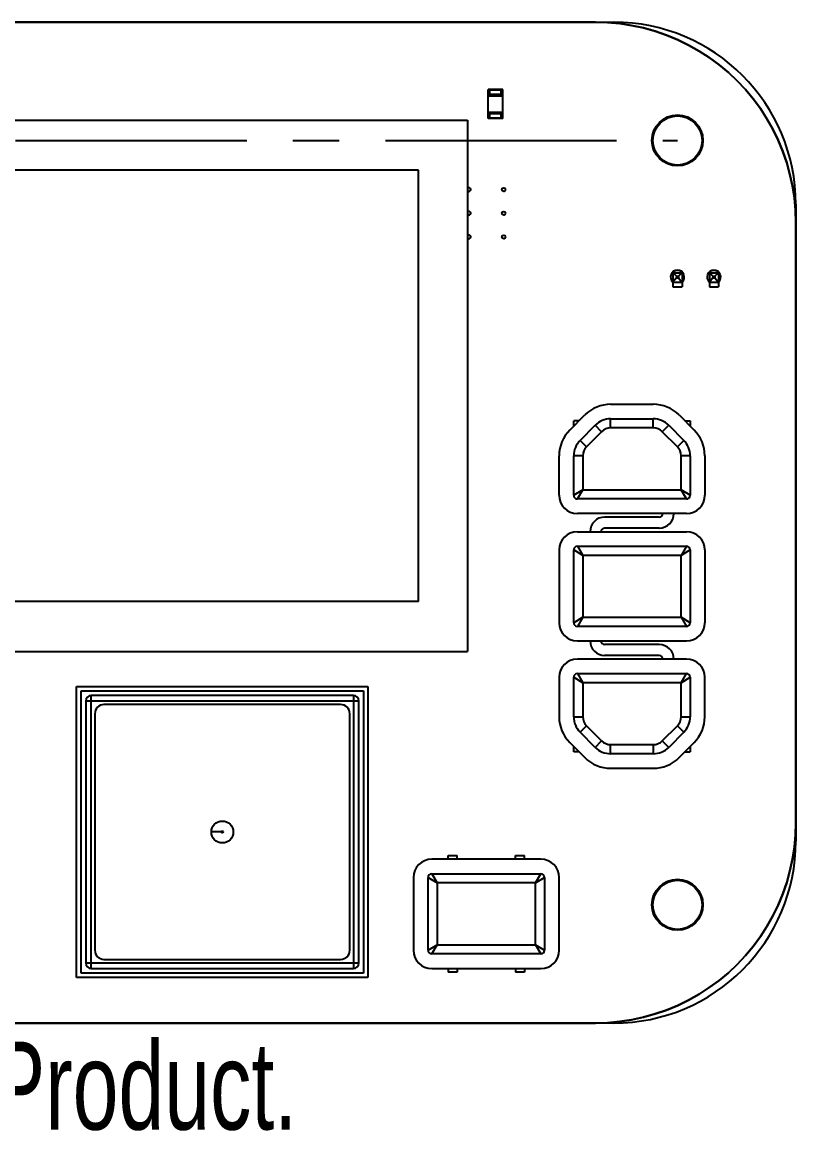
# Model space of a CAD drawing. Header units: millimetres. Extents: x -45 to 45, y -42.1 to 27.5.
# Drawn here: x 2.5 to 45, y -33.4 to 27.5 of the extents above; entities that cross this region are included whole.
import ezdxf

# ---------------------------------------------------------------- set-up
doc = ezdxf.new("R2010")
doc.units = ezdxf.units.MM
doc.linetypes.add('CENTERX2', pattern=[20.32, 12.7, -2.54, 2.54, -2.54])
doc.styles.add('SLDTEXTSTYLE0', font='TXT', dxfattribs={"width": 0.7})

msp = doc.modelspace()

# ---------------------------------------------------------------- linework, layer by layer
at = {"color": 7, "linetype": 'Continuous', "lineweight": 25}
for p, q in [((-35, 27.5), (35, 27.5)), ((34, 27.5), (34.664, 27.48)), ((34.664, 27.48), (35.326, 27.42)), ((35.326, 27.42), (35.983, 27.32)), ((35.983, 27.32), (36.632, 27.18)), ((36.632, 27.18), (37.273, 27.002)), ((37.273, 27.002), (37.901, 26.785)), ((37.901, 26.785), (38.515, 26.531)), ((38.515, 26.531), (39.112, 26.24)), ((39.112, 26.24), (39.691, 25.914)), ((39.691, 25.914), (40.249, 25.553)), ((40.249, 25.553), (40.784, 25.159)), ((40.784, 25.159), (41.294, 24.734)), ((41.294, 24.734), (41.778, 24.278)), ((28.9, 23.8), (28.1, 23.8)), ((28.1, 22.2), (28.1, 23.8)), ((28.9, 23.77), (28.1, 23.77)), ((28.9, 22.2), (28.9, 23.8)), ((41.778, 24.278), (42.234, 23.794)), ((42.234, 23.794), (42.659, 23.284)), ((28.2, 23.725), (28.1, 23.725)), ((28.9, 23.5), (28.1, 23.5)), ((28.1, 23.45), (28.9, 23.45)), ((28.2, 23.5), (28.2, 23.725)), ((28.8, 23.53), (28.2, 23.53)), ((28.8, 23.725), (28.8, 23.5)), ((28.9, 23.725), (28.8, 23.725)), ((42.659, 23.284), (43.053, 22.749)), ((28.1, 22.55), (28.9, 22.55)), ((43.053, 22.749), (43.414, 22.191)), ((-32.226, 22.115), (26.974, 22.115)), ((26.974, 22.115), (26.974, -7.085)), ((28.9, 22.5), (28.1, 22.5)), ((28.1, 22.275), (28.2, 22.275)), ((28.9, 22.23), (28.1, 22.23)), ((28.9, 22.2), (28.1, 22.2)), ((28.2, 22.275), (28.2, 22.5)), ((28.8, 22.47), (28.2, 22.47)), ((28.8, 22.5), (28.8, 22.275)), ((28.8, 22.275), (28.9, 22.275)), ((43.414, 22.191), (43.74, 21.612)), ((43.74, 21.612), (44.031, 21.015)), ((44.031, 21.015), (44.285, 20.401)), ((44.285, 20.401), (44.502, 19.773)), ((44.502, 19.773), (44.68, 19.132)), ((24.274, 19.371), (-24.274, 19.371)), ((24.274, -4.341), (24.274, 19.371)), ((44.68, 19.132), (44.82, 18.483)), ((44.82, 18.483), (44.92, 17.826)), ((44.92, 17.826), (44.98, 17.164)), ((44.98, 17.164), (45, 16.5)), ((45, 17.5), (45, -17.5)), ((38.25, 13.75), (38.25, 12.95)), ((38.25, 13.75), (38.75, 13.75)), ((38.252, 13.719), (38.25, 13.718)), ((38.252, 13.719), (38.748, 13.719)), ((38.45, 13.55), (38.252, 13.719)), ((38.45, 13.45), (38.252, 13.219)), ((38.45, 13.55), (38.55, 13.55)), ((38.45, 13.55), (38.45, 13.45)), ((38.45, 13.45), (38.55, 13.45)), ((38.55, 13.55), (38.748, 13.719)), ((38.55, 13.55), (38.55, 13.45)), ((38.55, 13.45), (38.748, 13.219)), ((38.748, 13.719), (38.75, 13.718)), ((38.75, 13.75), (38.75, 12.95)), ((40.25, 13.75), (40.25, 12.95)), ((40.25, 13.75), (40.75, 13.75)), ((40.252, 13.719), (40.25, 13.718)), ((40.252, 13.719), (40.748, 13.719)), ((40.45, 13.55), (40.252, 13.719)), ((40.45, 13.45), (40.252, 13.219)), ((40.45, 13.55), (40.55, 13.55)), ((40.45, 13.55), (40.45, 13.45)), ((40.45, 13.45), (40.55, 13.45)), ((40.55, 13.55), (40.748, 13.719)), ((40.55, 13.55), (40.55, 13.45)), ((40.55, 13.45), (40.748, 13.219)), ((40.748, 13.719), (40.75, 13.718)), ((40.75, 13.75), (40.75, 12.95)), ((38.252, 13.219), (38.25, 13.218)), ((38.25, 12.95), (38.75, 12.95)), ((38.252, 13.219), (38.748, 13.219)), ((38.748, 13.219), (38.75, 13.218)), ((40.252, 13.219), (40.25, 13.218)), ((40.25, 12.95), (40.75, 12.95)), ((40.252, 13.219), (40.748, 13.219)), ((40.748, 13.219), (40.75, 13.218)), ((34.828, 6.5), (37.172, 6.5)), ((32.586, 5.086), (33.414, 5.914)), ((33.1, 5.6), (32.8, 5.6)), ((32.8, 5.3), (32.8, 5.6)), ((33.082, 5.582), (33.082, 5.6)), ((34.828, 5.2), (34.828, 5.7)), ((34.828, 5.7), (37.172, 5.7)), ((37.172, 5.2), (37.172, 5.7)), ((38.586, 5.914), (39.414, 5.086)), ((38.9, 5.6), (39.2, 5.6)), ((38.918, 5.6), (38.918, 5.582)), ((39.2, 5.6), (39.2, 5.3)), ((33.151, 4.52), (33.98, 5.349)), ((34.333, 4.995), (33.505, 4.167)), ((34.333, 4.995), (33.98, 5.349)), ((37.172, 5.2), (34.828, 5.2)), ((38.02, 5.349), (37.667, 4.995)), ((38.495, 4.167), (37.667, 4.995)), ((38.02, 5.349), (38.849, 4.52)), ((33.505, 4.167), (33.151, 4.52)), ((38.849, 4.52), (38.495, 4.167)), ((32, 1.5), (32, 3.672)), ((32.8, 1.5), (32.8, 3.672)), ((33.3, 3.672), (32.8, 3.672)), ((33.3, 3.672), (33.3, 1.8)), ((38.7, 1.8), (38.7, 3.672)), ((39.2, 3.672), (38.7, 3.672)), ((39.2, 3.672), (39.2, 1.5)), ((40, 3.672), (40, 1.5)), ((33.3, 1.8), (32.8, 1.5)), ((33, 1.3), (33.3, 1.8)), ((39, 1.3), (33, 1.3)), ((33.3, 1.8), (38.7, 1.8)), ((39, 1.3), (38.7, 1.8)), ((39.2, 1.5), (38.7, 1.8)), ((39, 0.5), (33, 0.5)), ((37.5, 0.3), (34.5, 0.3)), ((33, -0.5), (39, -0.5)), ((37.5, -0.3), (34.5, -0.3)), ((32, -1.5), (32, -5.5)), ((32.8, -5.5), (32.8, -1.5)), ((33.3, -1.8), (32.8, -1.5)), ((33, -1.3), (33.3, -1.8)), ((33, -1.3), (39, -1.3)), ((33.3, -1.8), (33.3, -5.2)), ((38.7, -1.8), (33.3, -1.8)), ((39, -1.3), (38.7, -1.8)), ((39.2, -1.5), (38.7, -1.8)), ((38.7, -5.2), (38.7, -1.8)), ((39.2, -1.5), (39.2, -5.5)), ((40, -1.5), (40, -5.5)), ((24.274, -4.341), (-24.274, -4.341)), ((33.3, -5.2), (32.8, -5.5)), ((33.3, -5.2), (33, -5.7)), ((33.3, -5.2), (38.7, -5.2)), ((38.7, -5.2), (39, -5.7)), ((39.2, -5.5), (38.7, -5.2)), ((39, -5.7), (33, -5.7)), ((33, -6.5), (39, -6.5)), ((37.5, -6.7), (34.5, -6.7)), ((-32.226, -7.085), (26.974, -7.085)), ((37.5, -7.3), (34.5, -7.3)), ((39, -7.5), (33, -7.5)), ((32, -8.5), (32, -10.672)), ((32.8, -10.672), (32.8, -8.5)), ((32.8, -8.5), (33.3, -8.8)), ((33, -8.3), (33.3, -8.8)), ((33, -8.3), (39, -8.3)), ((38.7, -8.8), (39, -8.3)), ((38.7, -8.8), (39.2, -8.5)), ((39.2, -8.5), (39.2, -10.672)), ((40, -10.672), (40, -8.5)), ((5.5, -25), (5.5, -9)), ((5.5, -9), (21.5, -9)), ((21.5, -9), (21.5, -25)), ((33.3, -8.8), (33.3, -10.672)), ((38.7, -8.8), (33.3, -8.8)), ((38.7, -10.672), (38.7, -8.8)), ((5.75, -9.25), (21.25, -9.25)), ((5.75, -24.75), (5.75, -9.25)), ((6.3, -24.5), (6.3, -9.5)), ((20.7, -9.5), (6.3, -9.5)), ((20.7, -9.5), (20.7, -24.5)), ((21.25, -9.25), (21.25, -24.75)), ((6, -9.8), (6, -24.2)), ((6, -9.8), (21, -9.8)), ((20, -10), (7, -10)), ((21, -24.2), (21, -9.8)), ((6.5, -10.5), (6.5, -23.5)), ((20.5, -23.5), (20.5, -10.5)), ((32.8, -10.672), (33.3, -10.672)), ((38.7, -10.672), (39.2, -10.672)), ((33.151, -11.52), (33.505, -11.167)), ((33.98, -12.349), (33.151, -11.52)), ((33.505, -11.167), (34.333, -11.995)), ((37.667, -11.995), (38.495, -11.167)), ((38.849, -11.52), (38.02, -12.349)), ((38.495, -11.167), (38.849, -11.52)), ((32.586, -12.086), (33.414, -12.914)), ((33.98, -12.349), (34.333, -11.995)), ((37.667, -11.995), (38.02, -12.349)), ((38.586, -12.914), (39.414, -12.086)), ((32.8, -12.6), (32.8, -12.3)), ((33.1, -12.6), (32.8, -12.6)), ((33.082, -12.6), (33.082, -12.582)), ((34.828, -12.2), (37.172, -12.2)), ((34.828, -12.7), (34.828, -12.2)), ((37.172, -12.7), (34.828, -12.7)), ((37.172, -12.2), (37.172, -12.7)), ((38.9, -12.6), (39.2, -12.6)), ((38.918, -12.582), (38.918, -12.6)), ((39.2, -12.3), (39.2, -12.6)), ((34.828, -13.5), (37.172, -13.5)), ((13.448, -17), (12.9, -17)), ((45, -16.5), (44.98, -17.164)), ((44.98, -17.164), (44.92, -17.826)), ((44.92, -17.826), (44.82, -18.483)), ((31, -18.5), (25, -18.5)), ((25.9, -18.3), (26.4, -18.3)), ((25.9, -18.5), (25.9, -18.3)), ((26.4, -18.5), (26.4, -18.3)), ((29.6, -18.3), (30.1, -18.3)), ((29.6, -18.5), (29.6, -18.3)), ((30.1, -18.5), (30.1, -18.3)), ((44.82, -18.483), (44.68, -19.132)), ((25, -19.3), (25.3, -19.8)), ((25, -19.3), (31, -19.3)), ((30.7, -19.8), (31, -19.3)), ((44.68, -19.132), (44.502, -19.773)), ((24, -19.5), (24, -23.5)), ((24.8, -19.5), (25.3, -19.8)), ((24.8, -23.5), (24.8, -19.5)), ((30.7, -19.8), (25.3, -19.8)), ((25.3, -19.8), (25.3, -23.2)), ((30.7, -19.8), (31.2, -19.5)), ((30.7, -23.2), (30.7, -19.8)), ((31.2, -19.5), (31.2, -23.5)), ((32, -23.5), (32, -19.5)), ((44.502, -19.773), (44.285, -20.401)), ((44.285, -20.401), (44.031, -21.015)), ((44.031, -21.015), (43.74, -21.612)), ((43.74, -21.612), (43.414, -22.191)), ((43.414, -22.191), (43.053, -22.749)), ((43.053, -22.749), (42.659, -23.284)), ((24.8, -23.5), (25.3, -23.2)), ((25, -23.7), (25.3, -23.2)), ((31, -23.7), (25, -23.7)), ((25.3, -23.2), (30.7, -23.2)), ((30.7, -23.2), (31, -23.7)), ((30.7, -23.2), (31.2, -23.5)), ((42.659, -23.284), (42.234, -23.794)), ((21, -24.2), (6, -24.2)), ((7, -24), (20, -24)), ((41.778, -24.278), (41.294, -24.734)), ((42.234, -23.794), (41.778, -24.278)), ((21.25, -24.75), (5.75, -24.75)), ((6.3, -24.5), (20.7, -24.5)), ((25, -24.5), (31, -24.5)), ((25.9, -24.5), (25.9, -24.7)), ((26.4, -24.7), (25.9, -24.7)), ((26.4, -24.5), (26.4, -24.7)), ((29.6, -24.5), (29.6, -24.7)), ((30.1, -24.7), (29.6, -24.7)), ((30.1, -24.5), (30.1, -24.7)), ((41.294, -24.734), (40.784, -25.159)), ((21.5, -25), (5.5, -25)), ((40.249, -25.553), (39.691, -25.914)), ((40.784, -25.159), (40.249, -25.553)), ((39.691, -25.914), (39.112, -26.24)), ((37.901, -26.785), (37.273, -27.002)), ((38.515, -26.531), (37.901, -26.785)), ((39.112, -26.24), (38.515, -26.531)), ((35.983, -27.32), (35.326, -27.42)), ((36.632, -27.18), (35.983, -27.32)), ((37.273, -27.002), (36.632, -27.18)), ((35, -27.5), (-35, -27.5)), ((34.664, -27.48), (34, -27.5)), ((35.326, -27.42), (34.664, -27.48))]:
    msp.add_line(p, q, dxfattribs=at)
at = {"color": 7, "linetype": 'Continuous'}
for p, q in [((34, 27.5), (-34, 27.5)), ((34.664, 27.48), (34, 27.5)), ((35.326, 27.42), (34.664, 27.48)), ((35.983, 27.32), (35.326, 27.42)), ((36.632, 27.18), (35.983, 27.32)), ((37.273, 27.002), (36.632, 27.18)), ((37.901, 26.785), (37.273, 27.002)), ((38.515, 26.531), (37.901, 26.785)), ((39.112, 26.24), (38.515, 26.531)), ((39.691, 25.914), (39.112, 26.24)), ((40.249, 25.553), (39.691, 25.914)), ((40.784, 25.159), (40.249, 25.553)), ((41.294, 24.734), (40.784, 25.159)), ((41.778, 24.278), (41.294, 24.734)), ((42.234, 23.794), (41.778, 24.278)), ((42.659, 23.284), (42.234, 23.794)), ((43.053, 22.749), (42.659, 23.284)), ((43.414, 22.191), (43.053, 22.749)), ((43.74, 21.612), (43.414, 22.191)), ((44.031, 21.015), (43.74, 21.612)), ((44.285, 20.401), (44.031, 21.015)), ((44.502, 19.773), (44.285, 20.401)), ((44.68, 19.132), (44.502, 19.773)), ((44.82, 18.483), (44.68, 19.132)), ((44.92, 17.826), (44.82, 18.483)), ((44.98, 17.164), (44.92, 17.826)), ((45, 16.5), (44.98, 17.164)), ((45, -16.5), (45, 16.5)), ((44.98, -17.164), (45, -16.5)), ((44.92, -17.826), (44.98, -17.164)), ((44.82, -18.483), (44.92, -17.826)), ((44.68, -19.132), (44.82, -18.483)), ((44.502, -19.773), (44.68, -19.132)), ((44.285, -20.401), (44.502, -19.773)), ((44.031, -21.015), (44.285, -20.401)), ((43.74, -21.612), (44.031, -21.015)), ((43.414, -22.191), (43.74, -21.612)), ((43.053, -22.749), (43.414, -22.191)), ((42.659, -23.284), (43.053, -22.749)), ((42.234, -23.794), (42.659, -23.284)), ((41.294, -24.734), (41.778, -24.278)), ((41.778, -24.278), (42.234, -23.794)), ((40.784, -25.159), (41.294, -24.734)), ((39.691, -25.914), (40.249, -25.553)), ((40.249, -25.553), (40.784, -25.159)), ((39.112, -26.24), (39.691, -25.914)), ((37.273, -27.002), (37.901, -26.785)), ((37.901, -26.785), (38.515, -26.531)), ((38.515, -26.531), (39.112, -26.24)), ((35.326, -27.42), (35.983, -27.32)), ((35.983, -27.32), (36.632, -27.18)), ((36.632, -27.18), (37.273, -27.002)), ((-8, -27.5), (34, -27.5)), ((34, -27.5), (34.664, -27.48)), ((34.664, -27.48), (35.326, -27.42))]:
    msp.add_line(p, q, dxfattribs=at)
at = {"color": 7, "linetype": 'CENTERX2'}
msp.add_line((-38.5, 21), (38.5, 21), dxfattribs=at)
at = {"color": 7, "linetype": 'Continuous'}
for centre in [(38.5, 21), (38.5, -21)]:
    msp.add_circle(centre, 1.4, dxfattribs=at)
at = {"color": 7, "linetype": 'Continuous', "lineweight": 25}
for centre, radius in [((38.5, 21), 1.35), ((28.955, 18.3), 0.1), ((28.955, 17), 0.1), ((28.955, 15.7), 0.1), ((13.5, -17), 0.6), ((13.5, -17), 0.0523), ((38.5, -21), 1.35)]:
    msp.add_circle(centre, radius, dxfattribs=at)
for centre, radius, start, end in [((35, 17.5), 10, 0, 90), ((27.045, 18.3), 0.1, 224.76508, 135.23492), ((27.045, 17), 0.1, 224.76508, 135.23492), ((27.045, 15.7), 0.1, 224.76508, 135.23492), ((38.5, 13.5), 0.375, 311.81031, 228.18969), ((40.5, 13.5), 0.375, 311.81031, 228.18969), ((34.828, 4.5), 2, 90, 135), ((37.172, 4.5), 2, 45, 90), ((34.828, 4.5), 1.2, 90, 135), ((37.172, 4.5), 1.2, 45, 90), ((34, 3.672), 2, 135, 180), ((34.828, 4.5), 0.7, 90, 135), ((37.172, 4.5), 0.7, 45, 90), ((38, 3.672), 2, 0, 45), ((34, 3.672), 1.2, 135, 180), ((38, 3.672), 1.2, 0, 45), ((34, 3.672), 0.7, 135, 180), ((38, 3.672), 0.7, 360, 45), ((33, 1.5), 1, 180, 270), ((33, 1.5), 0.2, 180, 270), ((39, 1.5), 0.2, 270, 0), ((39, 1.5), 1, 270, 0), ((34.5, -0.5), 0.8, 90, 180), ((37.5, 0.5), 0.2, 270, 0), ((37.5, 0.5), 0.8, 270, 0), ((33, -1.5), 1, 90, 180), ((34.5, -0.5), 0.2, 90, 180), ((39, -1.5), 1, 0, 90), ((33, -1.5), 0.2, 90, 180), ((39, -1.5), 0.2, 0, 90), ((33, -5.5), 1, 180, 270), ((33, -5.5), 0.2, 180, 270), ((39, -5.5), 0.2, 270, 0), ((39, -5.5), 1, 270, 0), ((34.5, -6.5), 0.8, 180, 270), ((34.5, -6.5), 0.2, 180, 270), ((37.5, -7.5), 0.8, 0, 90), ((37.5, -7.5), 0.2, 0, 90), ((33, -8.5), 1, 90, 180), ((39, -8.5), 1, 0, 90), ((33, -8.5), 0.2, 90, 180), ((39, -8.5), 0.2, 0, 90), ((6.3, -9.8), 0.3, 90, 180), ((20.7, -9.8), 0.3, 0, 90), ((7, -10.5), 0.5, 90, 180), ((20, -10.5), 0.5, 0, 90), ((34, -10.672), 2, 180, 225), ((34, -10.672), 1.2, 180, 225), ((34, -10.672), 0.7, 180, 225), ((38, -10.672), 0.7, 315, 0), ((38, -10.672), 1.2, 315, 0), ((38, -10.672), 2, 315, 0), ((34.828, -11.5), 0.7, 225, 270), ((37.172, -11.5), 0.7, 270, 315), ((34.828, -11.5), 1.2, 225, 270), ((37.172, -11.5), 1.2, 270, 315), ((34.828, -11.5), 2, 225, 270), ((37.172, -11.5), 2, 270, 315), ((35, -17.5), 10, 270, 0), ((25, -19.5), 1, 90, 180), ((31, -19.5), 1, 0, 90), ((25, -19.5), 0.2, 90, 180), ((31, -19.5), 0.2, 0, 90), ((7, -23.5), 0.5, 180, 270), ((20, -23.5), 0.5, 270, 0), ((25, -23.5), 1, 180, 270), ((25, -23.5), 0.2, 180, 270), ((31, -23.5), 0.2, 270, 0), ((31, -23.5), 1, 270, 0), ((6.3, -24.2), 0.3, 180, 270), ((20.7, -24.2), 0.3, 270, 0)]:
    msp.add_arc(centre, radius, start, end, dxfattribs=at)

# ---------------------------------------------------------------- texts
at = {"color": 7, "linetype": 'Continuous', "insert": (-45, -28.52), "char_height": 4.83362, "attachment_point": 1, "style": 'SLDTEXTSTYLE0'}
msp.add_mtext('SOLIDWORKS Maker Product.', dxfattribs=at)

doc.saveas('drawing.dxf')
